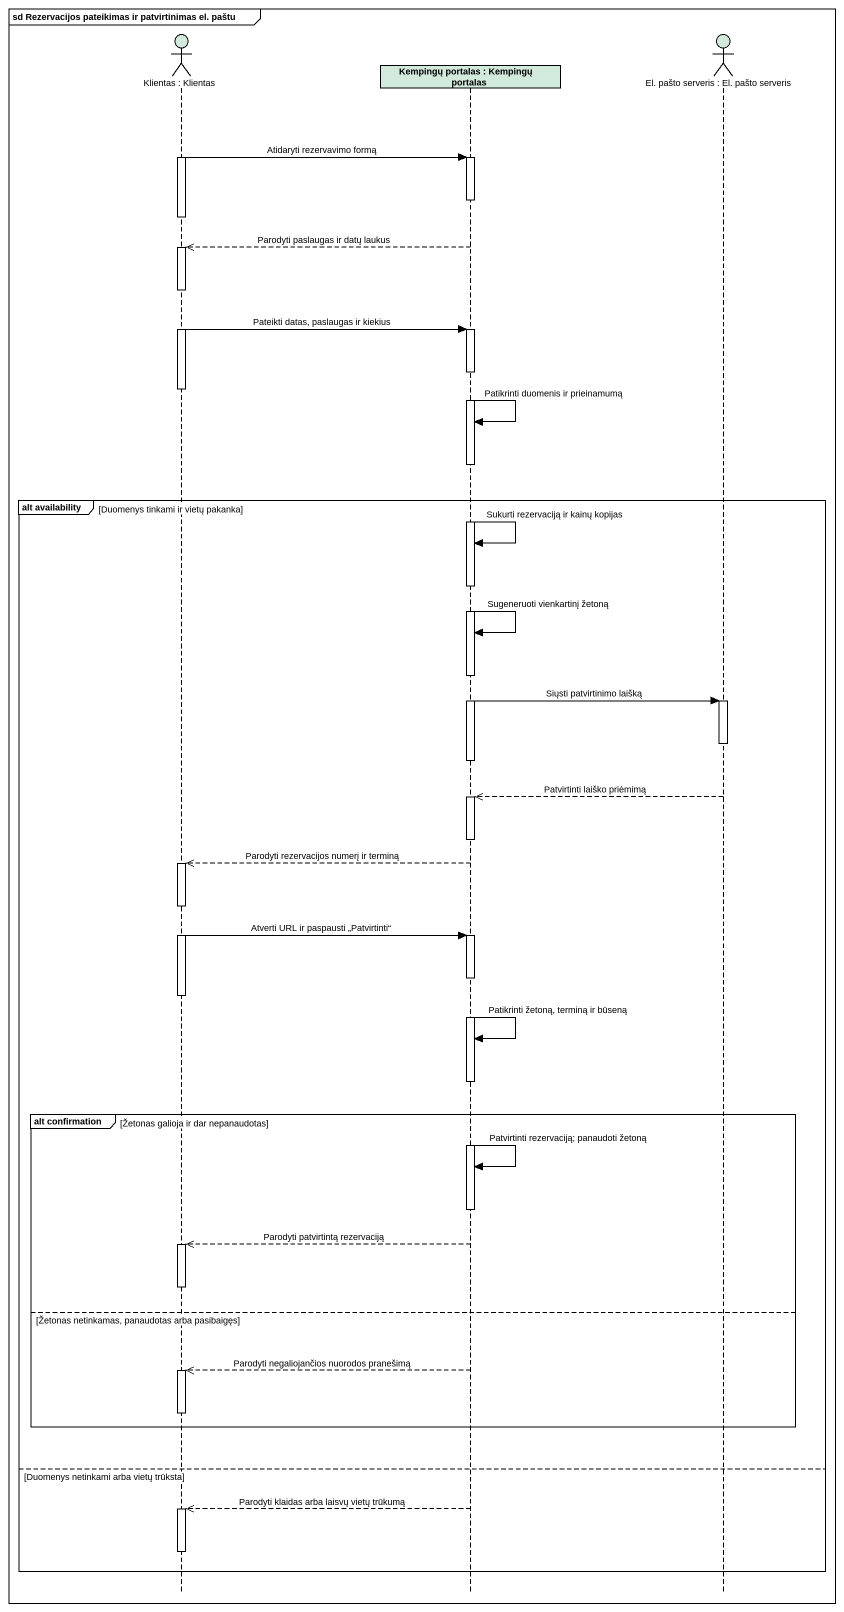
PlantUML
@startuml
mainframe sd Rezervacijos pateikimas ir patvirtinimas el. paštu
hide footbox
actor "Klientas : Klientas" as Klientas #D2EADB
participant "Kempingų portalas : Kempingų portalas" as Kempingų_portalas #D2EADB
actor "El. pašto serveris : El. pašto serveris" as El_pašto_serveris #D2EADB

activate Klientas
Klientas -> Kempingų_portalas : Atidaryti rezervavimo formą
activate Kempingų_portalas
deactivate Kempingų_portalas
deactivate Klientas
Kempingų_portalas -->> Klientas : Parodyti paslaugas ir datų laukus
activate Klientas
Klientas -> Kempingų_portalas : Pateikti datas, paslaugas ir kiekius
activate Kempingų_portalas
deactivate Klientas
Kempingų_portalas -> Kempingų_portalas : Patikrinti duomenis ir prieinamumą
group alt availability [Duomenys tinkami ir vietų pakanka]
  Kempingų_portalas -> Kempingų_portalas : Sukurti rezervaciją ir kainų kopijas
  Kempingų_portalas -> Kempingų_portalas : Sugeneruoti vienkartinį žetoną
  Kempingų_portalas -> El_pašto_serveris : Siųsti patvirtinimo laišką
  activate El_pašto_serveris
  deactivate El_pašto_serveris
  deactivate Kempingų_portalas
  El_pašto_serveris -->> Kempingų_portalas : Patvirtinti laiško priėmimą
  activate Kempingų_portalas
  deactivate Kempingų_portalas
  Kempingų_portalas -->> Klientas : Parodyti rezervacijos numerį ir terminą
  activate Klientas
  Klientas -> Kempingų_portalas : Atverti URL ir paspausti „Patvirtinti“
  activate Kempingų_portalas
  deactivate Klientas
  Kempingų_portalas -> Kempingų_portalas : Patikrinti žetoną, terminą ir būseną
  group alt confirmation [Žetonas galioja ir dar nepanaudotas]
    Kempingų_portalas -> Kempingų_portalas : Patvirtinti rezervaciją; panaudoti žetoną
    deactivate Kempingų_portalas
    Kempingų_portalas -->> Klientas : Parodyti patvirtintą rezervaciją
    activate Klientas
    deactivate Klientas
  else Žetonas netinkamas, panaudotas arba pasibaigęs
    Kempingų_portalas -->> Klientas : Parodyti negaliojančios nuorodos pranešimą
    activate Klientas
    deactivate Klientas
  end
else Duomenys netinkami arba vietų trūksta
  Kempingų_portalas -->> Klientas : Parodyti klaidas arba laisvų vietų trūkumą
  activate Klientas
  deactivate Klientas
end
@enduml
